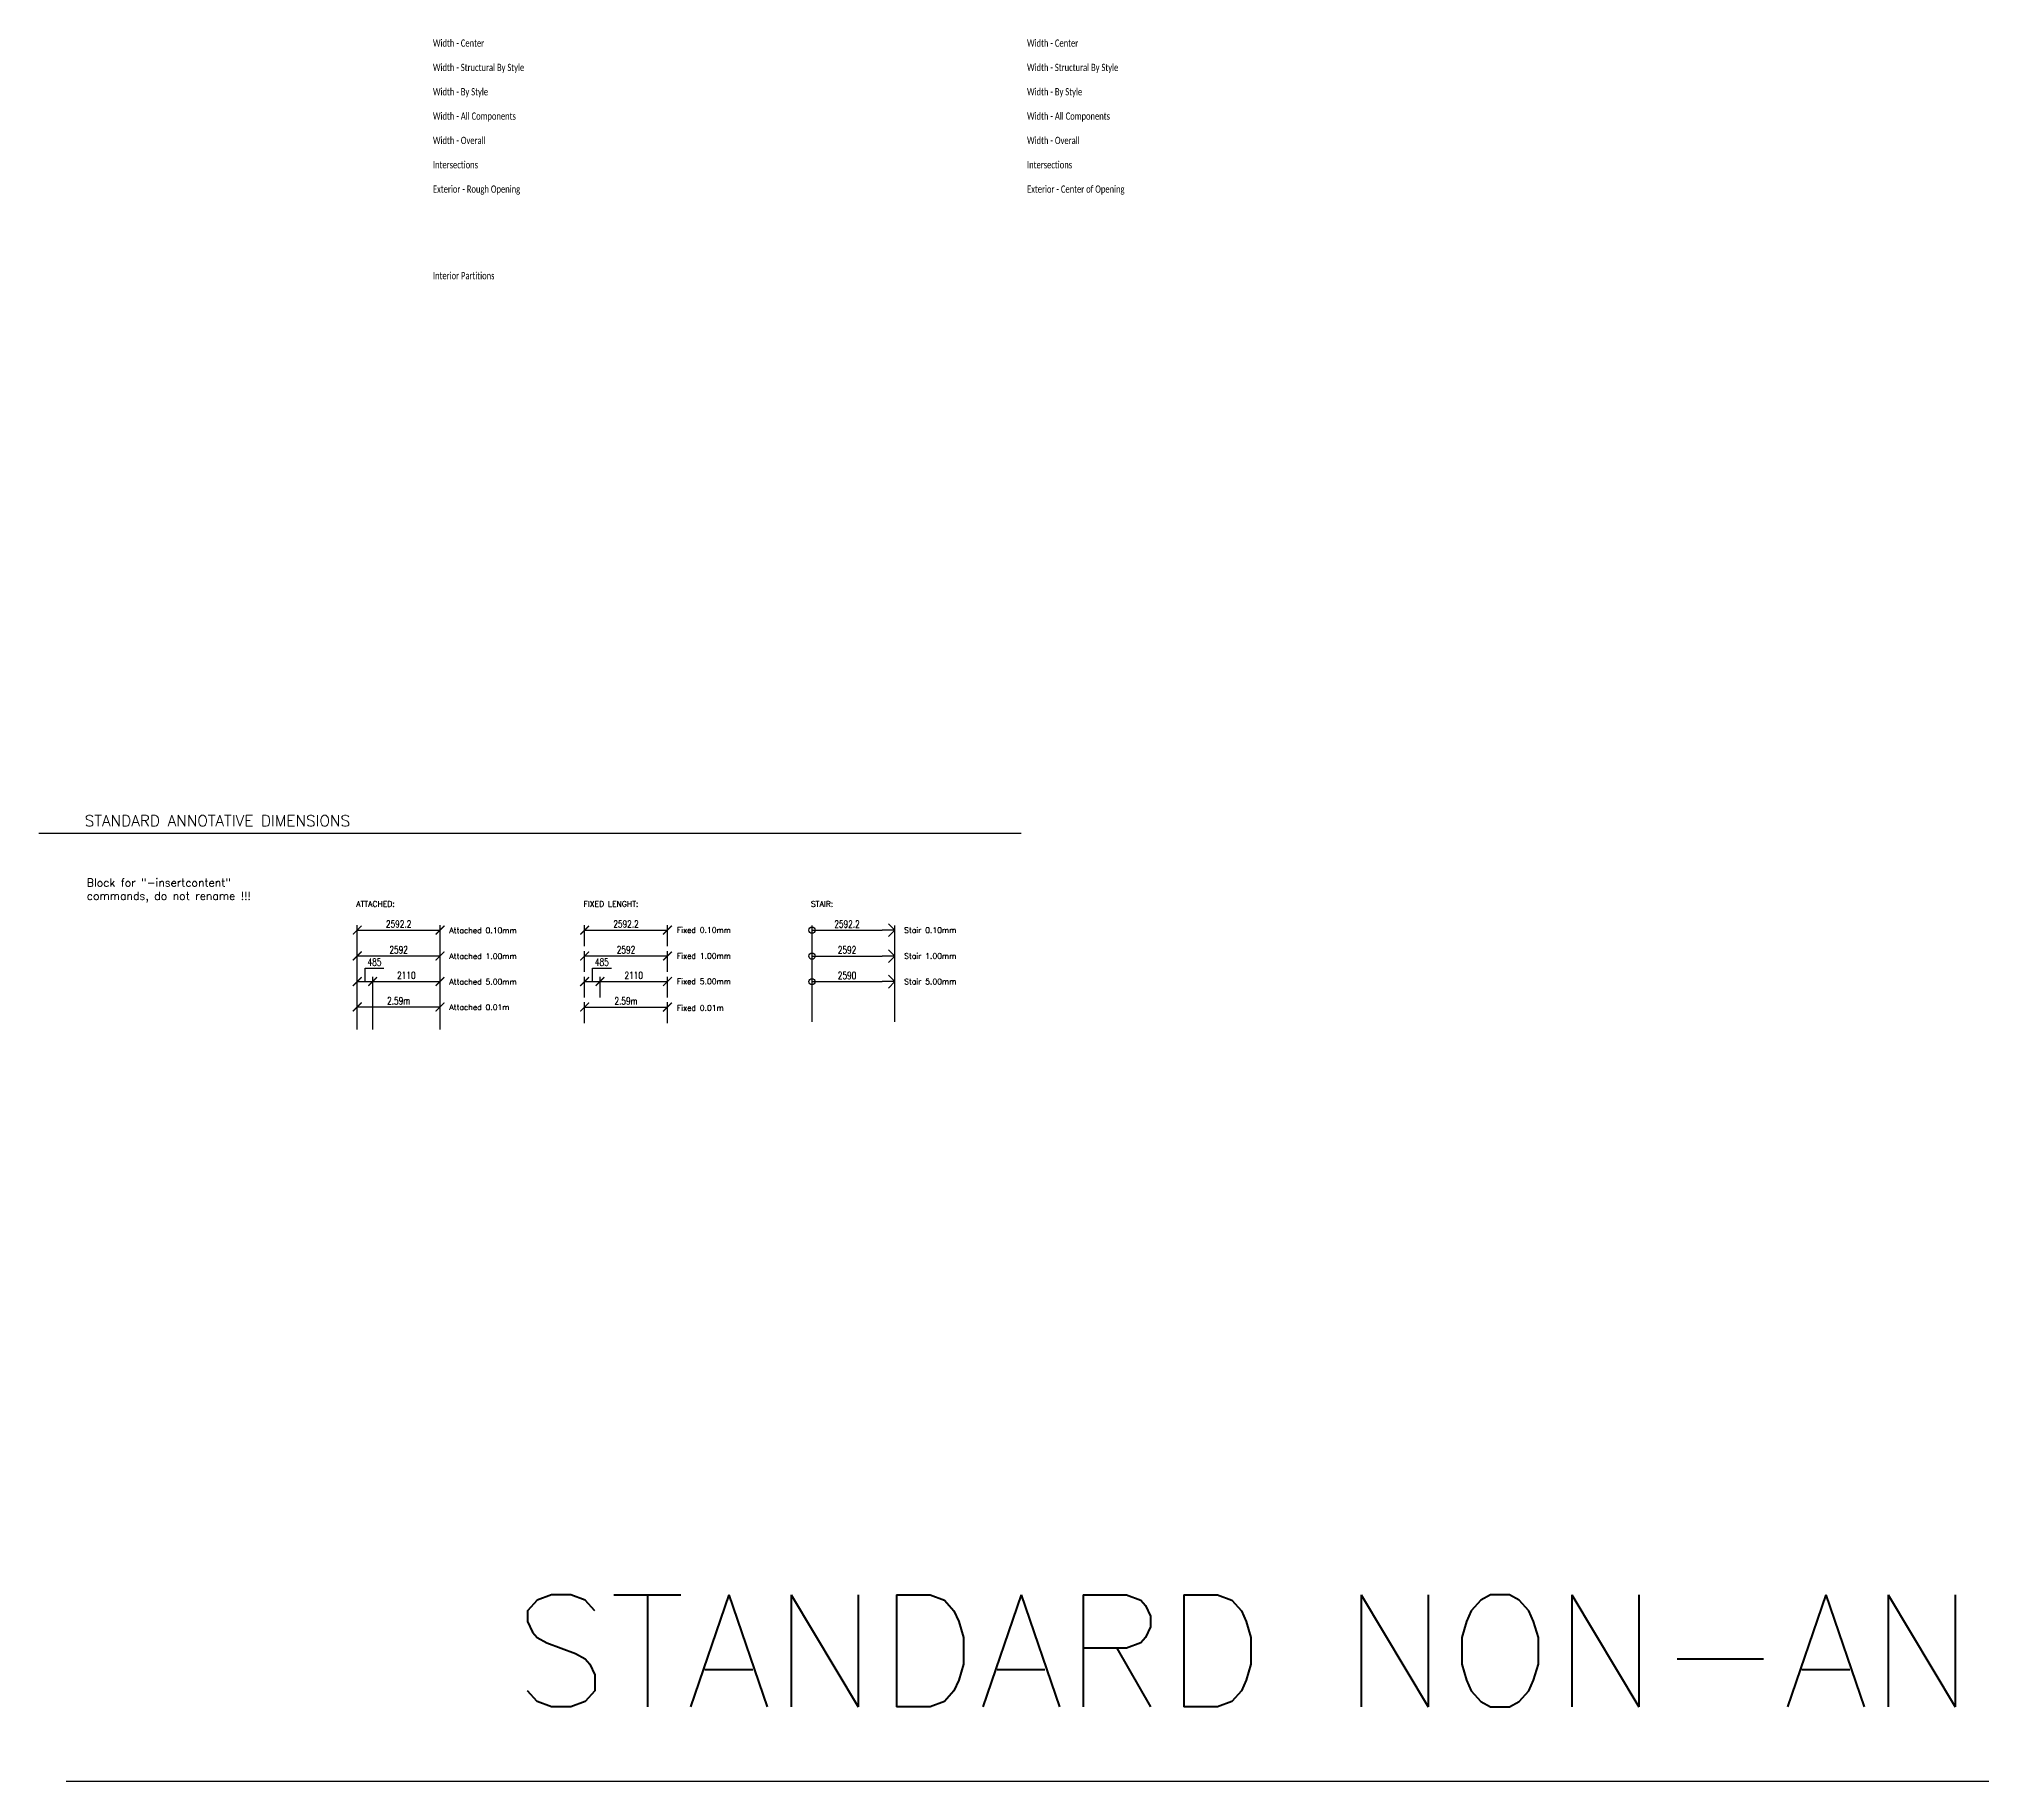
# Model space of a CAD drawing. Header units: millimetres. Extents: x 3927 to 247224, y -124098 to 14090.
# Drawn here: x 3927 to 64752, y -40469 to 14090 of the extents above; entities that cross this region are included whole.
import ezdxf

# ---------------------------------------------------------------- set-up
doc = ezdxf.new("R2010")
doc.units = ezdxf.units.MM
doc.header["$LTSCALE"] = 0.5
doc.styles.add('Arch-Dim', font='romans.shx', dxfattribs={"width": 0.75})
doc.styles.add('C2V-Dim', font='calibril.ttf', dxfattribs={"width": 0.85})
doc.styles.get("Standard").update_dxf_attribs({"font": 'romans.shx'})
doc.dimstyles.new('Attached 0.01m', dxfattribs={"dimscale": 100, "dimtxt": 2.25, "dimasz": 2.75, "dimexe": 1.5, "dimexo": 1.5, "dimgap": 0.8, "dimtad": 1, "dimlfac": 0.001, "dimrnd": 0.01, "dimzin": 3, "dimdsep": 46, "dimtxsty": 'Arch-Dim', "dimblk": 'ARCHTICK', "dimcen": 2.5, "dimadec": 0, "dimazin": 2, "dimtfac": 0.75, "dimtmove": 1, "dimatfit": 3, "dimfxl": 3.5, "dimtfill": 1, "dimtolj": 1, "dimtzin": 0, "dimarcsym": 0})
doc.dimstyles.new('Attached 0.10mm', dxfattribs={"dimscale": 100, "dimtxt": 2.25, "dimasz": 2.75, "dimexe": 1.5, "dimexo": 1.5, "dimgap": 0.8, "dimtad": 1, "dimdec": 1, "dimzin": 3, "dimdsep": 46, "dimtxsty": 'Arch-Dim', "dimblk": 'ARCHTICK', "dimcen": 2.5, "dimadec": 0, "dimazin": 2, "dimtfac": 0.75, "dimtdec": 1, "dimtmove": 1, "dimatfit": 3, "dimfxl": 3.5, "dimtfill": 1, "dimtolj": 1, "dimtzin": 0, "dimarcsym": 0})
doc.dimstyles.new('Attached 1.00mm', dxfattribs={"dimscale": 100, "dimtxt": 2.25, "dimasz": 2.75, "dimexe": 1.5, "dimexo": 1.5, "dimgap": 0.8, "dimtad": 1, "dimdec": 0, "dimzin": 3, "dimdsep": 46, "dimtxsty": 'Arch-Dim', "dimblk": 'ARCHTICK', "dimcen": 2.5, "dimadec": 0, "dimazin": 2, "dimtfac": 0.75, "dimtdec": 0, "dimtmove": 1, "dimatfit": 3, "dimfxl": 3.5, "dimtfill": 1, "dimtolj": 1, "dimtzin": 0, "dimarcsym": 0})
doc.dimstyles.new('Attached 5.00mm', dxfattribs={"dimscale": 100, "dimtxt": 2.25, "dimasz": 2.75, "dimexe": 1.5, "dimexo": 1.5, "dimgap": 0.8, "dimtad": 1, "dimdec": 0, "dimrnd": 5, "dimzin": 3, "dimdsep": 46, "dimtxsty": 'Arch-Dim', "dimblk": 'ARCHTICK', "dimcen": 2.5, "dimadec": 0, "dimazin": 2, "dimtfac": 0.75, "dimtdec": 0, "dimtmove": 1, "dimatfit": 3, "dimfxl": 3.5, "dimtfill": 1, "dimtolj": 1, "dimtzin": 0, "dimarcsym": 0})
doc.dimstyles.new('Fixed 0.01m', dxfattribs={"dimscale": 100, "dimtxt": 2.25, "dimasz": 2.75, "dimexe": 1.5, "dimexo": 1.5, "dimgap": 0.8, "dimtad": 1, "dimlfac": 0.001, "dimrnd": 0.01, "dimzin": 3, "dimdsep": 46, "dimtxsty": 'Arch-Dim', "dimblk": 'ARCHTICK', "dimcen": 2.5, "dimadec": 0, "dimazin": 2, "dimtfac": 0.75, "dimtmove": 1, "dimatfit": 3, "dimfxl": 5, "dimfxlon": 1, "dimtfill": 1, "dimtolj": 1, "dimtzin": 0, "dimarcsym": 0})
doc.dimstyles.new('Fixed 0.10mm', dxfattribs={"dimscale": 100, "dimtxt": 2.25, "dimasz": 2.75, "dimexe": 1.5, "dimexo": 1.5, "dimgap": 0.8, "dimtad": 1, "dimdec": 1, "dimzin": 3, "dimdsep": 46, "dimtxsty": 'Arch-Dim', "dimblk": 'ARCHTICK', "dimcen": 2.5, "dimadec": 0, "dimazin": 2, "dimtfac": 0.75, "dimtdec": 1, "dimtmove": 1, "dimatfit": 3, "dimfxl": 5, "dimfxlon": 1, "dimtfill": 1, "dimtolj": 1, "dimtzin": 0, "dimarcsym": 0})
doc.dimstyles.new('Fixed 1.00mm', dxfattribs={"dimscale": 100, "dimtxt": 2.25, "dimasz": 2.75, "dimexe": 1.5, "dimexo": 1.5, "dimgap": 0.8, "dimtad": 1, "dimdec": 0, "dimzin": 3, "dimdsep": 46, "dimtxsty": 'Arch-Dim', "dimblk": 'ARCHTICK', "dimcen": 2.5, "dimadec": 0, "dimazin": 2, "dimtfac": 0.75, "dimtdec": 0, "dimtmove": 1, "dimatfit": 3, "dimfxl": 5, "dimfxlon": 1, "dimtfill": 1, "dimtolj": 1, "dimtzin": 0, "dimarcsym": 0})
doc.dimstyles.new('Fixed 5.00mm', dxfattribs={"dimscale": 100, "dimtxt": 2.25, "dimasz": 2.75, "dimexe": 1.5, "dimexo": 1.5, "dimgap": 0.8, "dimtad": 1, "dimdec": 0, "dimrnd": 5, "dimzin": 3, "dimdsep": 46, "dimtxsty": 'Arch-Dim', "dimblk": 'ARCHTICK', "dimcen": 2.5, "dimadec": 0, "dimazin": 2, "dimtfac": 0.75, "dimtdec": 0, "dimtmove": 1, "dimatfit": 3, "dimfxl": 5, "dimfxlon": 1, "dimtfill": 1, "dimtolj": 1, "dimtzin": 0, "dimarcsym": 0})
doc.dimstyles.new('Stair 0.10mm', dxfattribs={"dimscale": 100, "dimtxt": 2.25, "dimasz": 4, "dimexe": 1.5, "dimexo": 1.5, "dimgap": 0.8, "dimtad": 1, "dimdec": 1, "dimzin": 3, "dimdsep": 46, "dimtxsty": 'Arch-Dim', "dimblk1": 'SMALL', "dimblk2": 'OPEN90', "dimsah": 1, "dimcen": 2.5, "dimadec": 0, "dimazin": 2, "dimtfac": 0.75, "dimtdec": 1, "dimtmove": 1, "dimatfit": 3, "dimldrblk": 'SMALL', "dimfxl": 3.5, "dimtfill": 1, "dimtolj": 1, "dimtzin": 0, "dimarcsym": 0})
doc.dimstyles.new('Stair 1.00mm', dxfattribs={"dimscale": 100, "dimtxt": 2.25, "dimasz": 4, "dimexe": 1.5, "dimexo": 1.5, "dimgap": 0.8, "dimtad": 1, "dimdec": 0, "dimzin": 3, "dimdsep": 46, "dimtxsty": 'Arch-Dim', "dimblk1": 'SMALL', "dimblk2": 'OPEN90', "dimsah": 1, "dimcen": 2.5, "dimadec": 0, "dimazin": 2, "dimtfac": 0.75, "dimtdec": 0, "dimtmove": 1, "dimatfit": 3, "dimldrblk": 'SMALL', "dimfxl": 3.5, "dimtfill": 1, "dimtolj": 1, "dimtzin": 0, "dimarcsym": 0})
doc.dimstyles.new('Stair 5.00mm', dxfattribs={"dimscale": 100, "dimtxt": 2.25, "dimasz": 4, "dimexe": 1.5, "dimexo": 1.5, "dimgap": 0.8, "dimtad": 1, "dimdec": 0, "dimrnd": 5, "dimzin": 3, "dimdsep": 46, "dimtxsty": 'Arch-Dim', "dimblk1": 'SMALL', "dimblk2": 'OPEN90', "dimsah": 1, "dimcen": 2.5, "dimadec": 0, "dimazin": 2, "dimtfac": 0.75, "dimtdec": 0, "dimtmove": 1, "dimatfit": 3, "dimldrblk": 'SMALL', "dimfxl": 3.5, "dimtfill": 1, "dimtolj": 1, "dimtzin": 0, "dimarcsym": 0})

# ---------------------------------------------------------------- blocks, each defined once
blk = doc.blocks.new('Anno_Dims_m_na')
blk.add_lwpolyline([(-109835.43, 13634.9), (130844.73, 13634.9)])
at = {"insert": (-109835.43, 19465.33), "char_height": 3500, "attachment_point": 1}
blk.add_mtext_dynamic_manual_height_columns('^ISTANDARD NON-ANNOTATIVE DIMENSIONS', width=149381.1959, gutter_width=25000, heights=[0], dxfattribs=at)
blk = doc.blocks.new('_ArchTick')
at = {"color": 0, "linetype": 'ByBlock', "const_width": 0.15}
blk.add_lwpolyline([(-0.5, -0.5), (0.5, 0.5)], dxfattribs=at)
blk = doc.blocks.new('*D120')
at = {"color": 0, "lineweight": -2, "transparency": 16777216}
for p, q in [((1318, -1019), (1318, 2246)), ((1318, 2096), (3910, 2096)), ((3910, -1019), (3910, 2246))]:
    blk.add_line(p, q, dxfattribs=at)
at = {"layer": 'Defpoints', "color": 0, "transparency": 16777216}
for p in [(3910, 2096), (1318, -1169), (3910, -1169)]:
    blk.add_point(p, dxfattribs=at)
at = {"color": 0, "lineweight": -2, "transparency": 16777216, "xscale": 275, "yscale": 275, "zscale": 275, "rotation": 180}
blk.add_blockref('_ArchTick', (1318, 2096), dxfattribs=at)
at = {"color": 0, "lineweight": -2, "transparency": 16777216, "xscale": 275, "yscale": 275, "zscale": 275}
blk.add_blockref('_ArchTick', (3910, 2096), dxfattribs=at)
at = {"color": 0, "transparency": 16777216, "insert": (2614, 2288), "char_height": 225, "attachment_point": 5, "style": 'Arch-Dim', "bg_fill": 3, "box_fill_scale": 1.1, "bg_fill_color": 256, "bg_fill_true_color": 13158600, "bg_fill_transparency": 0}
blk.add_mtext('\\A1;2592.2', dxfattribs=at)
blk = doc.blocks.new('*D121')
at = {"color": 0, "lineweight": -2, "transparency": 16777216}
for p, q in [((1318, -1019), (1318, 1436)), ((1318, 1286), (3910, 1286)), ((3910, -1019), (3910, 1436))]:
    blk.add_line(p, q, dxfattribs=at)
at = {"layer": 'Defpoints', "color": 0, "transparency": 16777216}
for p in [(3910, 1286), (1318, -1169), (3910, -1169)]:
    blk.add_point(p, dxfattribs=at)
at = {"color": 0, "lineweight": -2, "transparency": 16777216, "xscale": 275, "yscale": 275, "zscale": 275, "rotation": 180}
blk.add_blockref('_ArchTick', (1318, 1286), dxfattribs=at)
at = {"color": 0, "lineweight": -2, "transparency": 16777216, "xscale": 275, "yscale": 275, "zscale": 275}
blk.add_blockref('_ArchTick', (3910, 1286), dxfattribs=at)
at = {"color": 0, "transparency": 16777216, "insert": (2614, 1479), "char_height": 225, "attachment_point": 5, "style": 'Arch-Dim', "bg_fill": 3, "box_fill_scale": 1.1, "bg_fill_color": 256, "bg_fill_true_color": 13158600, "bg_fill_transparency": 0}
blk.add_mtext('\\A1;2592', dxfattribs=at)
blk = doc.blocks.new('*D123')
at = {"color": 0, "lineweight": -2, "transparency": 16777216}
for p, q in [((1318, -1019), (1318, 636)), ((1560, 486), (1560, 901)), ((1560, 901), (2154, 901)), ((1801, -1019), (1801, 636)), ((1318, 486), (1801, 486))]:
    blk.add_line(p, q, dxfattribs=at)
at = {"layer": 'Defpoints', "color": 0, "transparency": 16777216}
for p in [(1801, 486), (1318, -1169), (1801, -1169)]:
    blk.add_point(p, dxfattribs=at)
at = {"color": 0, "lineweight": -2, "transparency": 16777216, "xscale": 275, "yscale": 275, "zscale": 275, "rotation": 180}
blk.add_blockref('_ArchTick', (1318, 486), dxfattribs=at)
at = {"color": 0, "lineweight": -2, "transparency": 16777216, "xscale": 275, "yscale": 275, "zscale": 275}
blk.add_blockref('_ArchTick', (1801, 486), dxfattribs=at)
at = {"color": 0, "transparency": 16777216, "insert": (1857, 1094), "char_height": 225, "attachment_point": 5, "style": 'Arch-Dim', "bg_fill": 3, "box_fill_scale": 1.1, "bg_fill_color": 256, "bg_fill_true_color": 13158600, "bg_fill_transparency": 0}
blk.add_mtext('\\A1;485', dxfattribs=at)
blk = doc.blocks.new('*D119')
at = {"color": 0, "lineweight": -2, "transparency": 16777216}
for p, q in [((1318, -1019), (1318, -161)), ((1318, -311), (3910, -311)), ((3910, -1019), (3910, -161))]:
    blk.add_line(p, q, dxfattribs=at)
at = {"layer": 'Defpoints', "color": 0, "transparency": 16777216}
for p in [(3910, -311), (1318, -1169), (3910, -1169)]:
    blk.add_point(p, dxfattribs=at)
at = {"color": 0, "lineweight": -2, "transparency": 16777216, "xscale": 275, "yscale": 275, "zscale": 275, "rotation": 180}
blk.add_blockref('_ArchTick', (1318, -311), dxfattribs=at)
at = {"color": 0, "lineweight": -2, "transparency": 16777216, "xscale": 275, "yscale": 275, "zscale": 275}
blk.add_blockref('_ArchTick', (3910, -311), dxfattribs=at)
at = {"color": 0, "transparency": 16777216, "insert": (2614, -118), "char_height": 225, "attachment_point": 5, "style": 'Arch-Dim', "bg_fill": 3, "box_fill_scale": 1.1, "bg_fill_color": 256, "bg_fill_true_color": 13158600, "bg_fill_transparency": 0}
blk.add_mtext('\\A1;2.59m', dxfattribs=at)
blk = doc.blocks.new('*D125')
at = {"color": 0, "lineweight": -2, "transparency": 16777216}
for p, q in [((8438, 1596), (8438, 2246)), ((8438, 2096), (11031, 2096)), ((11031, 1596), (11031, 2246))]:
    blk.add_line(p, q, dxfattribs=at)
at = {"layer": 'Defpoints', "color": 0, "transparency": 16777216}
for p in [(11031, 2096), (8438, -1172), (11031, -1172)]:
    blk.add_point(p, dxfattribs=at)
at = {"color": 0, "lineweight": -2, "transparency": 16777216, "xscale": 275, "yscale": 275, "zscale": 275, "rotation": 180}
blk.add_blockref('_ArchTick', (8438, 2096), dxfattribs=at)
at = {"color": 0, "lineweight": -2, "transparency": 16777216, "xscale": 275, "yscale": 275, "zscale": 275}
blk.add_blockref('_ArchTick', (11031, 2096), dxfattribs=at)
at = {"color": 0, "transparency": 16777216, "insert": (9734, 2288), "char_height": 225, "attachment_point": 5, "style": 'Arch-Dim', "bg_fill": 3, "box_fill_scale": 1.1, "bg_fill_color": 256, "bg_fill_true_color": 13158600, "bg_fill_transparency": 0}
blk.add_mtext('\\A1;2592.2', dxfattribs=at)
blk = doc.blocks.new('*D126')
at = {"color": 0, "lineweight": -2, "transparency": 16777216}
for p, q in [((8438, 786), (8438, 1436)), ((8438, 1286), (11031, 1286)), ((11031, 786), (11031, 1436))]:
    blk.add_line(p, q, dxfattribs=at)
at = {"layer": 'Defpoints', "color": 0, "transparency": 16777216}
for p in [(11031, 1286), (8438, -1172), (11031, -1172)]:
    blk.add_point(p, dxfattribs=at)
at = {"color": 0, "lineweight": -2, "transparency": 16777216, "xscale": 275, "yscale": 275, "zscale": 275, "rotation": 180}
blk.add_blockref('_ArchTick', (8438, 1286), dxfattribs=at)
at = {"color": 0, "lineweight": -2, "transparency": 16777216, "xscale": 275, "yscale": 275, "zscale": 275}
blk.add_blockref('_ArchTick', (11031, 1286), dxfattribs=at)
at = {"color": 0, "transparency": 16777216, "insert": (9734, 1479), "char_height": 225, "attachment_point": 5, "style": 'Arch-Dim', "bg_fill": 3, "box_fill_scale": 1.1, "bg_fill_color": 256, "bg_fill_true_color": 13158600, "bg_fill_transparency": 0}
blk.add_mtext('\\A1;2592', dxfattribs=at)
blk = doc.blocks.new('*D127')
at = {"color": 0, "lineweight": -2, "transparency": 16777216}
for p, q in [((8438, -14), (8438, 636)), ((8680, 486), (8680, 901)), ((8680, 901), (9274, 901)), ((8921, -14), (8921, 636)), ((8438, 486), (8921, 486))]:
    blk.add_line(p, q, dxfattribs=at)
at = {"layer": 'Defpoints', "color": 0, "transparency": 16777216}
for p in [(8921, 486), (8438, -1172), (8921, -1172)]:
    blk.add_point(p, dxfattribs=at)
at = {"color": 0, "lineweight": -2, "transparency": 16777216, "xscale": 275, "yscale": 275, "zscale": 275, "rotation": 180}
blk.add_blockref('_ArchTick', (8438, 486), dxfattribs=at)
at = {"color": 0, "lineweight": -2, "transparency": 16777216, "xscale": 275, "yscale": 275, "zscale": 275}
blk.add_blockref('_ArchTick', (8921, 486), dxfattribs=at)
at = {"color": 0, "transparency": 16777216, "insert": (8977, 1094), "char_height": 225, "attachment_point": 5, "style": 'Arch-Dim', "bg_fill": 3, "box_fill_scale": 1.1, "bg_fill_color": 256, "bg_fill_true_color": 13158600, "bg_fill_transparency": 0}
blk.add_mtext('\\A1;485', dxfattribs=at)
blk = doc.blocks.new('*D124')
at = {"color": 0, "lineweight": -2, "transparency": 16777216}
for p, q in [((8438, -814), (8438, -164)), ((8438, -314), (11031, -314)), ((11031, -814), (11031, -164))]:
    blk.add_line(p, q, dxfattribs=at)
at = {"layer": 'Defpoints', "color": 0, "transparency": 16777216}
for p in [(11031, -314), (8438, -1172), (11031, -1172)]:
    blk.add_point(p, dxfattribs=at)
at = {"color": 0, "lineweight": -2, "transparency": 16777216, "xscale": 275, "yscale": 275, "zscale": 275, "rotation": 180}
blk.add_blockref('_ArchTick', (8438, -314), dxfattribs=at)
at = {"color": 0, "lineweight": -2, "transparency": 16777216, "xscale": 275, "yscale": 275, "zscale": 275}
blk.add_blockref('_ArchTick', (11031, -314), dxfattribs=at)
at = {"color": 0, "transparency": 16777216, "insert": (9734, -121), "char_height": 225, "attachment_point": 5, "style": 'Arch-Dim', "bg_fill": 3, "box_fill_scale": 1.1, "bg_fill_color": 256, "bg_fill_true_color": 13158600, "bg_fill_transparency": 0}
blk.add_mtext('\\A1;2.59m', dxfattribs=at)
blk = doc.blocks.new('*D128')
at = {"color": 0, "lineweight": -2, "transparency": 16777216}
for p, q in [((8921, -14), (8921, 636)), ((11031, -14), (11031, 636)), ((8921, 486), (11031, 486))]:
    blk.add_line(p, q, dxfattribs=at)
at = {"layer": 'Defpoints', "color": 0, "transparency": 16777216}
for p in [(11031, 486), (8921, -1172), (11031, -1172)]:
    blk.add_point(p, dxfattribs=at)
at = {"color": 0, "lineweight": -2, "transparency": 16777216, "xscale": 275, "yscale": 275, "zscale": 275, "rotation": 180}
blk.add_blockref('_ArchTick', (8921, 486), dxfattribs=at)
at = {"color": 0, "lineweight": -2, "transparency": 16777216, "xscale": 275, "yscale": 275, "zscale": 275}
blk.add_blockref('_ArchTick', (11031, 486), dxfattribs=at)
at = {"color": 0, "transparency": 16777216, "insert": (9976, 679), "char_height": 225, "attachment_point": 5, "style": 'Arch-Dim', "bg_fill": 3, "box_fill_scale": 1.1, "bg_fill_color": 256, "bg_fill_true_color": 13158600, "bg_fill_transparency": 0}
blk.add_mtext('\\A1;2110', dxfattribs=at)
blk = doc.blocks.new('*D122')
at = {"color": 0, "lineweight": -2, "transparency": 16777216}
for p, q in [((1801, -1019), (1801, 636)), ((3910, -1019), (3910, 636)), ((1801, 486), (3910, 486))]:
    blk.add_line(p, q, dxfattribs=at)
at = {"layer": 'Defpoints', "color": 0, "transparency": 16777216}
for p in [(3910, 486), (1801, -1169), (3910, -1169)]:
    blk.add_point(p, dxfattribs=at)
at = {"color": 0, "lineweight": -2, "transparency": 16777216, "xscale": 275, "yscale": 275, "zscale": 275, "rotation": 180}
blk.add_blockref('_ArchTick', (1801, 486), dxfattribs=at)
at = {"color": 0, "lineweight": -2, "transparency": 16777216, "xscale": 275, "yscale": 275, "zscale": 275}
blk.add_blockref('_ArchTick', (3910, 486), dxfattribs=at)
at = {"color": 0, "transparency": 16777216, "insert": (2856, 679), "char_height": 225, "attachment_point": 5, "style": 'Arch-Dim', "bg_fill": 3, "box_fill_scale": 1.1, "bg_fill_color": 256, "bg_fill_true_color": 13158600, "bg_fill_transparency": 0}
blk.add_mtext('\\A1;2110', dxfattribs=at)
blk = doc.blocks.new('_Small')
at = {"color": 0, "lineweight": -2}
blk.add_circle((0, 0), 0.25, dxfattribs=at)
blk = doc.blocks.new('_Open90')
at = {"color": 0, "linetype": 'ByBlock', "lineweight": -2}
for p, q in [((0, 0), (-1, 0)), ((-0.5, 0.5), (0, 0)), ((0, 0), (-0.5, -0.5))]:
    blk.add_line(p, q, dxfattribs=at)
blk = doc.blocks.new('*D114')
at = {"color": 0, "lineweight": -2, "transparency": 16777216}
for p, q in [((15559, -271), (15559, 2243)), ((15559, 2093), (17751, 2093)), ((18151, -271), (18151, 2243))]:
    blk.add_line(p, q, dxfattribs=at)
at = {"layer": 'Defpoints', "color": 0, "transparency": 16777216}
for p in [(18151, 2093), (15559, -421), (18151, -421)]:
    blk.add_point(p, dxfattribs=at)
at = {"color": 0, "lineweight": -2, "transparency": 16777216, "xscale": 400, "yscale": 400, "zscale": 400, "rotation": 180}
blk.add_blockref('_Small', (15559, 2093), dxfattribs=at)
at = {"color": 0, "lineweight": -2, "transparency": 16777216, "xscale": 400, "yscale": 400, "zscale": 400}
blk.add_blockref('_Open90', (18151, 2093), dxfattribs=at)
at = {"color": 0, "transparency": 16777216, "insert": (16655, 2285), "char_height": 225, "attachment_point": 5, "style": 'Arch-Dim', "bg_fill": 3, "box_fill_scale": 1.1, "bg_fill_color": 256, "bg_fill_true_color": 13158600, "bg_fill_transparency": 0}
blk.add_mtext('\\A1;2592.2', dxfattribs=at)
blk = doc.blocks.new('*D115')
at = {"color": 0, "lineweight": -2, "transparency": 16777216}
for p, q in [((15559, -538), (15559, 1433)), ((15559, 1283), (17751, 1283)), ((18151, -538), (18151, 1433))]:
    blk.add_line(p, q, dxfattribs=at)
at = {"layer": 'Defpoints', "color": 0, "transparency": 16777216}
for p in [(18151, 1283), (15559, -688), (18151, -688)]:
    blk.add_point(p, dxfattribs=at)
at = {"color": 0, "lineweight": -2, "transparency": 16777216, "xscale": 400, "yscale": 400, "zscale": 400, "rotation": 180}
blk.add_blockref('_Small', (15559, 1283), dxfattribs=at)
at = {"color": 0, "lineweight": -2, "transparency": 16777216, "xscale": 400, "yscale": 400, "zscale": 400}
blk.add_blockref('_Open90', (18151, 1283), dxfattribs=at)
at = {"color": 0, "transparency": 16777216, "insert": (16655, 1476), "char_height": 225, "attachment_point": 5, "style": 'Arch-Dim', "bg_fill": 3, "box_fill_scale": 1.1, "bg_fill_color": 256, "bg_fill_true_color": 13158600, "bg_fill_transparency": 0}
blk.add_mtext('\\A1;2592', dxfattribs=at)
blk = doc.blocks.new('*D118')
at = {"color": 0, "lineweight": -2, "transparency": 16777216}
for p, q in [((15559, -777), (15559, 633)), ((18151, -777), (18151, 633)), ((15559, 483), (17751, 483))]:
    blk.add_line(p, q, dxfattribs=at)
at = {"layer": 'Defpoints', "color": 0, "transparency": 16777216}
for p in [(18151, 483), (15559, -927), (18151, -927)]:
    blk.add_point(p, dxfattribs=at)
at = {"color": 0, "lineweight": -2, "transparency": 16777216, "xscale": 400, "yscale": 400, "zscale": 400}
blk.add_blockref('_Open90', (18151, 483), dxfattribs=at)
at = {"color": 0, "lineweight": -2, "transparency": 16777216, "xscale": 400, "yscale": 400, "zscale": 400, "rotation": 180}
blk.add_blockref('_Small', (15559, 483), dxfattribs=at)
at = {"color": 0, "transparency": 16777216, "insert": (16655, 676), "char_height": 225, "attachment_point": 5, "style": 'Arch-Dim', "bg_fill": 3, "box_fill_scale": 1.1, "bg_fill_color": 256, "bg_fill_true_color": 13158600, "bg_fill_transparency": 0}
blk.add_mtext('\\A1;2590', dxfattribs=at)
blk = doc.blocks.new('Anno_Dims_m')
blk.add_lwpolyline([(-8653.64, 5129.508), (22110.976, 5129.508)])
for s, p in [('ATTACHED:', (1284.12, 2829.684)), ('FIXED LENGHT:', (8404.356, 2829.684)), ('STAIR:', (15524.593, 2829.684)), ('Stair 0.10mm', (18443.593, 2007.503)), ('Stair 1.00mm', (18443.593, 1198.003)), ('Stair 5.00mm', (18443.593, 398.003))]:
    blk.add_text(s, height=175).set_placement(p)
at = {"attachment_point": 1}
for s, width, insert, char_height in [('^ISTANDARD ANNOTATIVE DIMENSIONS', 13071.35812, (-8616.216, 5696.253), 350), ('Block for "-insertcontent" commands, do not rename !!!', 6067.74456, (-7151.786, 3707.904), 250)]:
    blk.add_mtext_dynamic_manual_height_columns(s, width=width, gutter_width=2500, heights=[0], dxfattribs=dict(at, insert=insert, char_height=char_height))
for p1, p2, distance, dimstyle, picture, middle in [((1318.12, -1168.816), (3910.33, -1168.816), 3264.5, 'Attached 0.10mm', '*D120', (2614.225, 2288.184)), ((8438.356, -1171.816), (11030.566, -1171.816), 3267.5, 'Fixed 0.10mm', '*D125', (9734.461, 2288.184)), ((15558.593, -421.316), (18150.803, -421.316), 2514, 'Stair 0.10mm', '*D114', (16654.698, 2285.184))]:
    dim = blk.add_aligned_dim(p1=p1, p2=p2, distance=distance, dimstyle=dimstyle)
    dim.commit()
    dim.dimension.update_dxf_attribs({"geometry": picture, "text_midpoint": middle})
for s, p in [('Attached 0.10mm', (4203.12, 2001.203)), ('Fixed 0.10mm', (11323.356, 2010.503))]:
    blk.add_text(s, height=175).set_placement(p)
for p1, p2, distance, dimstyle, picture, middle in [((1318.12, -1168.816), (3910.33, -1168.816), 2455, 'Attached 1.00mm', '*D121', (2614.225, 1478.684)), ((8438.356, -1171.816), (11030.566, -1171.816), 2458, 'Fixed 1.00mm', '*D126', (9734.461, 1478.684)), ((15558.593, -687.816), (18150.803, -687.816), 1971, 'Stair 1.00mm', '*D115', (16654.698, 1475.684))]:
    dim = blk.add_aligned_dim(p1=p1, p2=p2, distance=distance, dimstyle=dimstyle)
    dim.commit()
    dim.dimension.update_dxf_attribs({"geometry": picture, "text_midpoint": middle})
for s, p in [('Attached 1.00mm', (4203.12, 1191.703)), ('Fixed 1.00mm', (11323.356, 1201.003)), ('Attached 5.00mm', (4203.12, 391.703)), ('Fixed 5.00mm', (11323.356, 401.003))]:
    blk.add_text(s, height=175).set_placement(p)
for p1, p2, distance, dimstyle, picture, middle in [((1318.12, -1168.816), (1801.107, -1168.816), 1655, 'Attached 5.00mm', '*D123', (1639.614, 1093.684)), ((8438.356, -1171.816), (8921.344, -1171.816), 1658, 'Fixed 5.00mm', '*D127', (8759.85, 1093.684)), ((15558.593, -926.816), (18150.803, -926.816), 1410, 'Stair 5.00mm', '*D118', (16654.698, 675.684))]:
    dim = blk.add_aligned_dim(p1=p1, p2=p2, distance=distance, dimstyle=dimstyle)
    dim.commit()
    dim.dimension.update_dxf_attribs({"geometry": picture, "text_midpoint": middle})
for p1, p2, dimstyle, picture, middle in [((1318.12, -1168.816), (3910.33, -1168.816), 'Attached 0.01m', '*D119', (2614.225, -118.316)), ((8438.356, -1171.816), (11030.566, -1171.816), 'Fixed 0.01m', '*D124', (9734.461, -121.316))]:
    dim = blk.add_aligned_dim(p1=p1, p2=p2, distance=858, dimstyle=dimstyle, override={"dimpost": 'm'})
    dim.commit()
    dim.dimension.update_dxf_attribs({"geometry": picture, "text_midpoint": middle})
for s, p in [('Attached 0.01m', (4203.12, -405.297)), ('Fixed 0.01m', (11323.356, -427.887))]:
    blk.add_text(s, height=175).set_placement(p)
for p1, p2, distance, dimstyle, picture, middle in [((1801.107, -1168.816), (3910.33, -1168.816), 1655, 'Attached 5.00mm', '*D122', (2855.719, 678.684)), ((8921.344, -1171.816), (11030.566, -1171.816), 1658, 'Fixed 5.00mm', '*D128', (9975.955, 678.684))]:
    dim = blk.add_aligned_dim(p1=p1, p2=p2, distance=distance, dimstyle=dimstyle)
    dim.commit()
    dim.dimension.update_dxf_attribs({"geometry": picture, "text_midpoint": middle})

msp = doc.modelspace()

# ---------------------------------------------------------------- block references
for name, p in [('Anno_Dims_m', (12581, -15915)), ('Anno_Dims_m_na', (114620, -54104))]:
    msp.add_blockref(name, p)

# ---------------------------------------------------------------- texts
at = {"style": 'C2V-Dim', "width": 0.75}
for s, p in [('Width - Center', (16269, 13843)), ('Width - Center', (34873, 13843)), ('Width - Structural By Style', (16269, 13081)), ('Width - Structural By Style', (34873, 13081)), ('Width - By Style', (16269, 12319)), ('Width - By Style', (34873, 12319)), ('Width - All Components', (16269, 11557)), ('Width - All Components', (34873, 11557)), ('Width - Overall', (16269, 10795)), ('Width - Overall', (34873, 10795)), ('Intersections', (16269, 10033)), ('Intersections', (34873, 10033)), ('Exterior - Rough Opening', (16269, 9271)), ('Exterior - Center of Opening', (34873, 9271)), ('Interior Partitions', (16269, 6560))]:
    msp.add_text(s, height=228.6, dxfattribs=at).set_placement(p)

doc.saveas('drawing.dxf')
